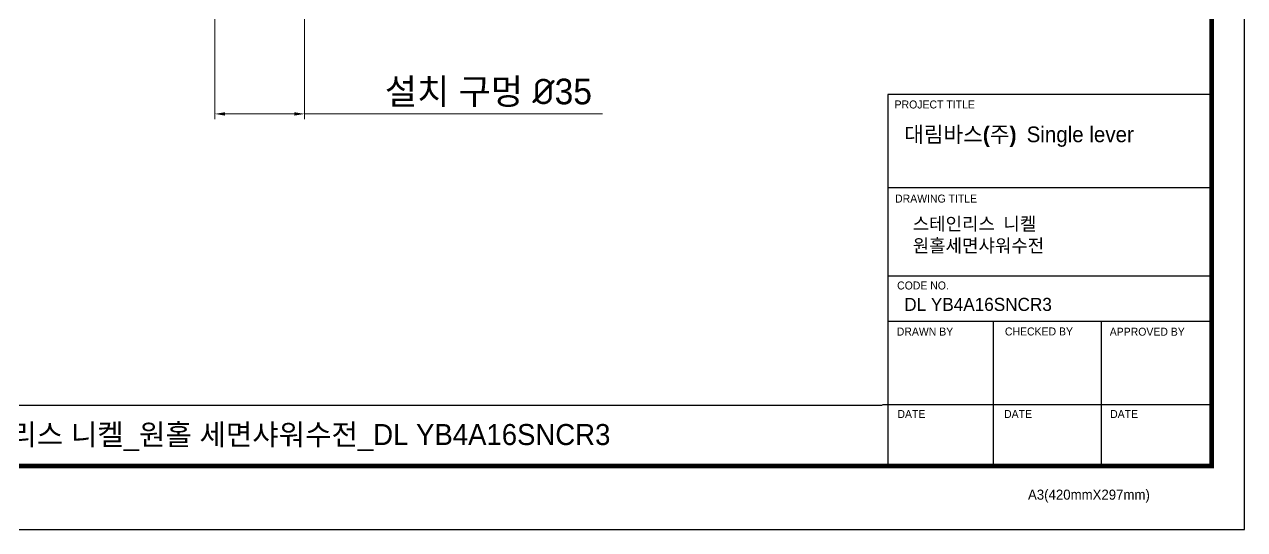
# Model space of a CAD drawing. Extents: x 0 to 790, y 0 to 579.
# Drawn here: x 314.5 to 789.9, y 0 to 196.9 of the extents above; entities that cross this region are included whole.
import ezdxf

# ---------------------------------------------------------------- set-up
doc = ezdxf.new("R2010")
doc.units = 0
doc.header["$LTSCALE"] = 10
doc.header["$MEASUREMENT"] = 0
doc.header["$PDMODE"] = 3
doc.header["$PDSIZE"] = -10
doc.layers.get('0').update_dxf_attribs({"linetype": 'CONTINUOUS'})
doc.layers.get('DEFPOINTS').update_dxf_attribs({"linetype": 'CONTINUOUS'})
doc.styles.add('Daelim Dimension', font='H2GTRE.TTF')
doc.styles.get("Standard").update_dxf_attribs({"font": 'H2GTRE.TTF'})
doc.styles.add('단선완성형', font='')
doc.styles.get('단선완성형').set_extended_font_data('Gulim')
doc.dimstyles.new('DEFAULT', dxfattribs={"dimscale": 2, "dimtxt": 2, "dimasz": 2, "dimexe": 0, "dimexo": 2, "dimgap": 1, "dimtad": 1, "dimdec": 1, "dimzin": 9, "dimdsep": 46, "dimtxsty": 'Daelim Dimension', "dimcen": 0.5, "dimclrd": 252, "dimclre": 252, "dimclrt": 3, "dimadec": 1, "dimazin": 0, "dimtfac": 1, "dimtdec": 1, "dimtix": 1, "dimtmove": 0, "dimatfit": 3, "dimfxl": 1, "dimtolj": 1, "dimtzin": 1, "dimlwd": 9, "dimlwe": 9, "dimarcsym": 0})

# ---------------------------------------------------------------- blocks, each defined once
blk = doc.blocks.new('*D11')
at = {"color": 5, "lineweight": 9, "ltscale": 0.5, "transparency": 16777216}
for p, q in [((388.71, 226.14), (388.71, 160.04)), ((423.71, 226.14), (423.71, 160.04)), ((392.71, 162.04), (419.71, 162.04)), ((423.71, 162.04), (539.77, 162.04))]:
    blk.add_line(p, q, dxfattribs=at)
at = {"color": 5, "ltscale": 0.5, "transparency": 16777216}
for points in [[(392.71, 162.7), (392.71, 161.37), (388.71, 162.04)], [(419.71, 162.7), (419.71, 161.37), (423.71, 162.04)]]:
    blk.add_solid(points, dxfattribs=at)
at = {"layer": 'DEFPOINTS', "color": 0, "ltscale": 0.5, "transparency": 16777216}
for p in [(388.71, 230.14), (423.71, 230.14), (423.71, 162.04)]:
    blk.add_point(p, dxfattribs=at)
at = {"color": 7, "ltscale": 0.5, "transparency": 16777216, "insert": (495.31, 170.23), "char_height": 10, "attachment_point": 5, "style": 'Daelim Dimension'}
blk.add_mtext('\\A1;설치 구멍 {\\fISOCPEUR|b0|i0|c0|p34;%%C}35', dxfattribs=at)

msp = doc.modelspace()

# ---------------------------------------------------------------- linework, layer by layer
at = {"color": 5, "ltscale": 40}
for p, q in [((777.1, 169.65), (650.86, 169.65)), ((777.1, 133.17), (650.86, 133.17)), ((777.1, 133.17), (650.86, 133.17)), ((777.1, 98.84), (650.86, 98.84)), ((777.1, 98.84), (650.86, 98.84)), ((777.1, 81.14), (650.86, 81.14)), ((777.1, 81.14), (650.86, 81.14)), ((691.87, 81.14), (691.87, 24.78)), ((733.95, 81.14), (733.95, 24.78)), ((777.1, 48.58), (648.87, 48.58)), ((777.1, 48.58), (651.85, 48.58)), ((777.1, 24.78), (668.91, 24.78))]:
    msp.add_line(p, q, dxfattribs=at)
at = {"color": 5, "ltscale": 0.5}
msp.add_line((650.86, 169.65), (650.86, 24.02), dxfattribs=at)
at = {"color": 5}
msp.add_line((12.7, 48.49), (648.72, 48.49), dxfattribs=at)
at = {"ltscale": 0.5}
msp.add_lwpolyline([(0, 0), (789.88, 0), (789.88, 578.76), (0, 578.76)], close=True, dxfattribs=at)
at = {"color": 5, "linetype": 'ByBlock', "lineweight": 200, "const_width": 1.82}
msp.add_lwpolyline([(12.7, 24.78), (777.1, 24.78), (777.1, 565.32), (12.7, 565.32)], close=True, dxfattribs=at)

# ---------------------------------------------------------------- texts
at = {"color": 5, "ltscale": 40}
for s, height, p in [('PROJECT TITLE', 3.1171, (653.54, 164.16)), ('DRAWING TITLE', 3.1171, (653.73, 127.47)), ('CODE NO.', 3.117, (654.52, 93.6)), ('DRAWN BY', 3.117, (654.39, 75.63)), ('CHECKED BY', 3.117, (696.51, 75.68)), ('APPROVED BY', 3.1171, (737.35, 75.58)), ('DATE', 3.117, (654.64, 43.5)), ('DATE', 3.117, (696.18, 43.5)), ('DATE', 3.117, (737.5, 43.5)), ('A3(420mmX297mm)', 3.9341, (705.5, 11.66))]:
    msp.add_text(s, height=height, dxfattribs=at).set_placement(p)
at = {"attachment_point": 1, "style": '단선완성형'}
for s, insert, char_height, width in [('{\\fPretendard Variable SemiBold|b0|i0|c129|p2;\\C7;대림바스(주)\\fGulimChe|b0|i0|c129|p49;\\C256; }Single lever', (657.24, 157.12), 6.11035, 98.2071), ('{\\fGulimChe|b0|i0|c129|p49; 스테인리스 니켈}\\P{\\fGulimChe|b0|i0|c129|p49; 원홀세면샤워수전 }', (657.3, 121.76), 5.101, 85.8447), ('DL YB4A16SNCR3', (657.3, 90.34), 5.101, 85.8447)]:
    msp.add_mtext(s, dxfattribs=dict(at, insert=insert, char_height=char_height, width=width))
at = {"color": 2, "insert": (154.51, 41.16), "char_height": 8.19804, "width": 488.8902, "attachment_point": 1, "style": '단선완성형'}
msp.add_mtext('{\\fPretendard Variable SemiBold|b0|i0|c129|p2;대림바스(주)} Single lever_스테인리스 니켈_원홀 세면샤워수전_DL YB4A16SNCR3', dxfattribs=at)

# ---------------------------------------------------------------- dimensions: what is measured, and where the dimension line sits
at = {"color": 5, "ltscale": 0.5}
dim = msp.add_linear_dim(base=(423.71, 162.04), p1=(388.71, 230.14), p2=(423.71, 230.14), text='설치 구멍 {\\fISOCPEUR|b0|i0|c0|p34;%%C}<>', dimstyle='DEFAULT', override={"dimtxt": 5, "dimexe": 1, "dimdec": 0, "dimclrd": 5, "dimclre": 5, "dimclrt": 7}, dxfattribs=at)
dim.commit()
dim.dimension.update_dxf_attribs({"geometry": '*D11', "text_midpoint": (495.31, 162.04), "dimtype": 160})

doc.saveas('drawing.dxf')
